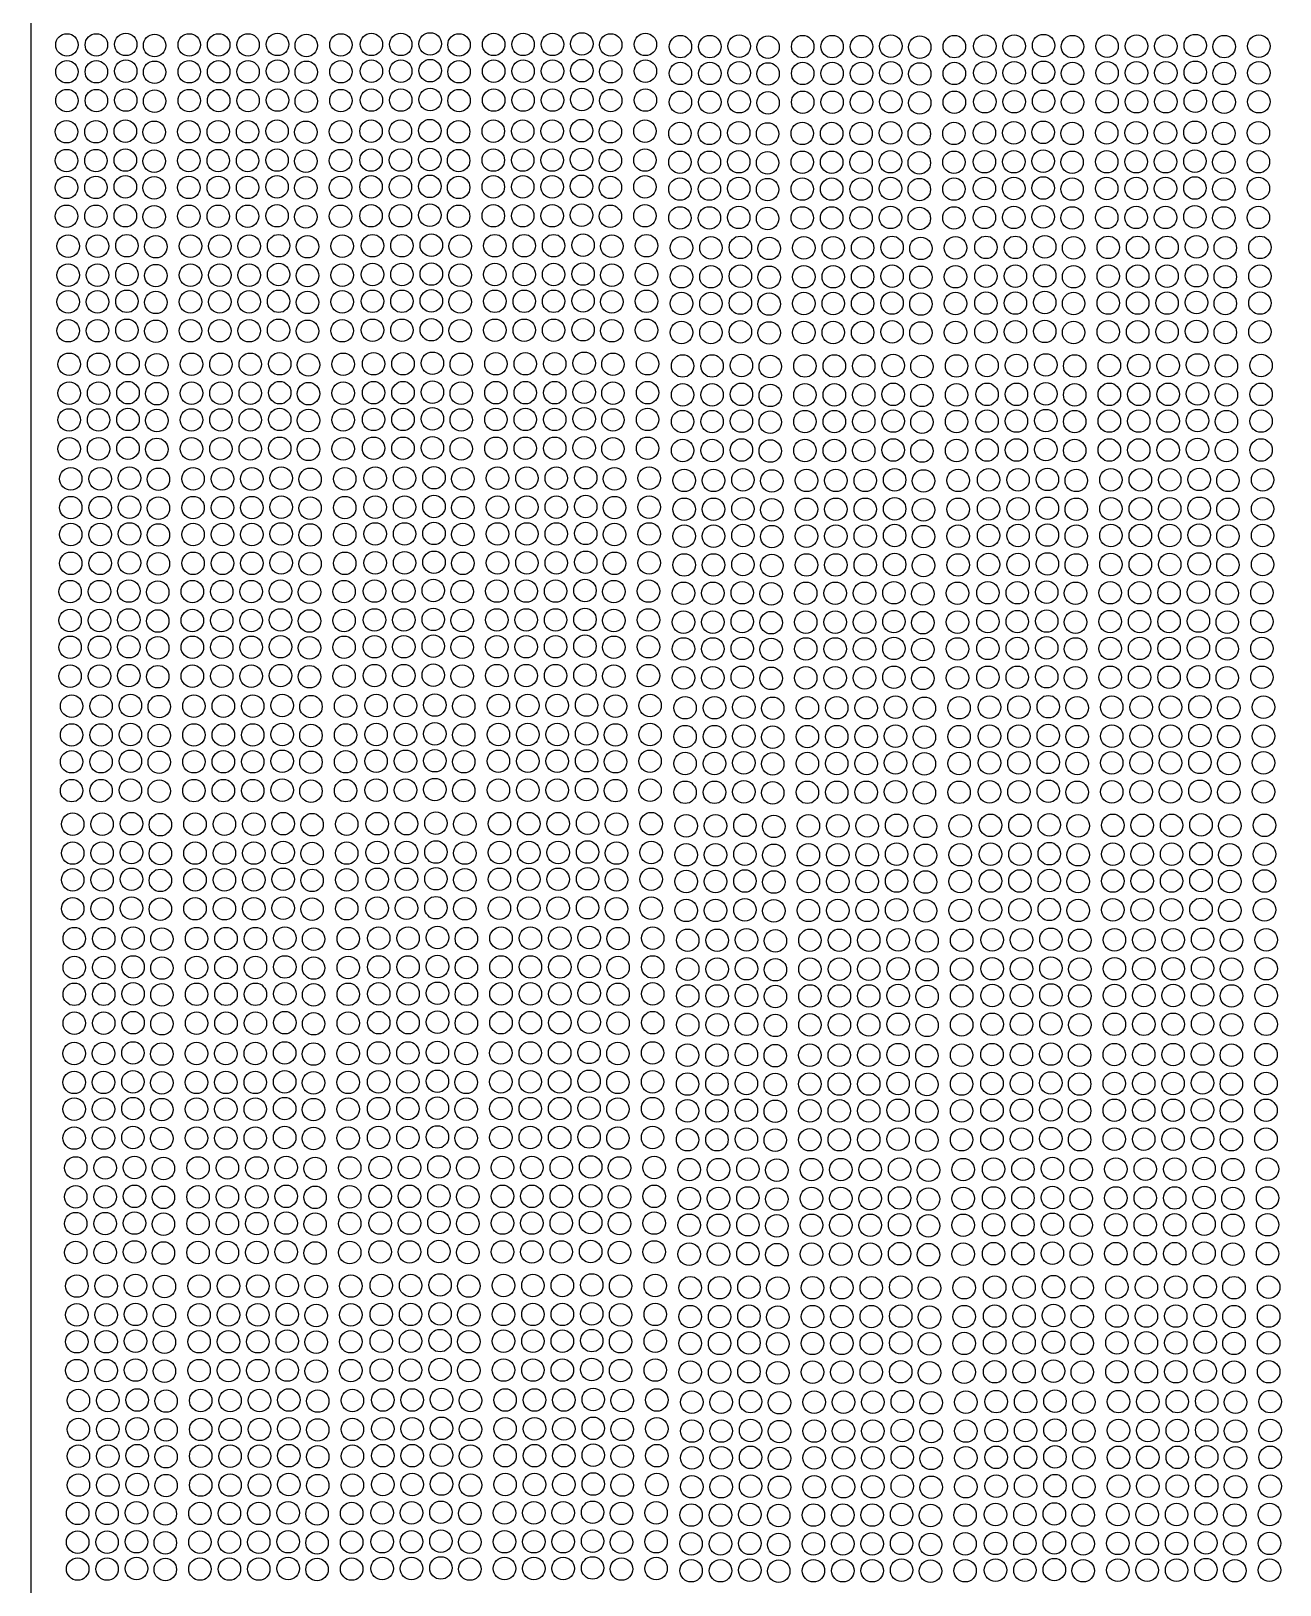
# Model space of a CAD drawing. Header units: millimetres. Extents: x 214 to 707, y -205 to 78.
# Drawn here: x 339 to 360.12, y -32.64 to -6.38 of the extents above; entities that cross this region are included whole.
import ezdxf

# ---------------------------------------------------------------- set-up
doc = ezdxf.new("R2010")
doc.units = ezdxf.units.MM
doc.layers.get('0').update_dxf_attribs({"linetype": 'CONTINUOUS', "lineweight": 25})

msp = doc.modelspace()

# ---------------------------------------------------------------- linework, layer by layer
msp.add_lwpolyline([(339.001, 8.122), (391.988, 8.122), (391.988, -52.987), (339.001, -52.987)], close=True)
for centre in [(339.608, -6.617), (340.105, -6.617), (340.602, -6.608), (341.09, -6.626), (341.676, -6.617), (342.173, -6.617), (342.67, -6.617), (343.167, -6.608), (343.655, -6.626), (344.24, -6.617), (344.755, -6.608), (345.252, -6.608), (345.749, -6.6), (346.237, -6.617), (346.823, -6.608), (347.32, -6.608), (347.817, -6.608), (348.314, -6.6), (348.802, -6.617), (349.388, -6.608), (349.98, -6.646), (350.477, -6.646), (350.974, -6.637), (351.462, -6.654), (352.048, -6.646), (352.545, -6.646), (353.042, -6.646), (353.539, -6.637), (354.027, -6.654), (354.612, -6.646), (355.127, -6.637), (355.624, -6.637), (356.121, -6.628), (356.609, -6.646), (357.195, -6.637), (357.692, -6.637), (358.189, -6.637), (358.686, -6.628), (359.174, -6.646), (359.76, -6.637), (339.608, -7.07), (340.105, -7.07), (340.602, -7.061), (341.09, -7.079), (341.676, -7.07), (342.173, -7.07), (342.67, -7.07), (343.167, -7.061), (343.655, -7.079), (344.24, -7.07), (344.755, -7.061), (345.252, -7.061), (345.749, -7.052), (346.237, -7.07), (346.823, -7.061), (347.32, -7.061), (347.817, -7.061), (348.314, -7.052), (348.802, -7.07), (349.388, -7.061), (349.98, -7.098), (350.477, -7.098), (350.974, -7.089), (351.462, -7.107), (352.048, -7.098), (352.545, -7.098), (353.042, -7.098), (353.539, -7.089), (354.027, -7.107), (354.612, -7.098), (355.127, -7.089), (355.624, -7.089), (356.121, -7.08), (356.609, -7.098), (357.195, -7.089), (357.692, -7.089), (358.189, -7.089), (358.686, -7.08), (359.174, -7.098), (359.76, -7.089), (345.749, -7.54), (348.314, -7.54), (339.608, -7.558), (340.105, -7.558), (340.602, -7.549), (341.09, -7.567), (341.676, -7.558), (342.173, -7.558), (342.67, -7.558), (343.167, -7.549), (343.655, -7.567), (344.24, -7.558), (344.755, -7.549), (345.252, -7.549), (346.237, -7.558), (346.823, -7.549), (347.32, -7.549), (347.817, -7.549), (348.802, -7.558), (349.388, -7.549), (349.98, -7.586), (350.477, -7.586), (350.974, -7.577), (351.462, -7.595), (352.048, -7.586), (352.545, -7.586), (353.042, -7.586), (353.539, -7.577), (354.027, -7.595), (354.612, -7.586), (355.127, -7.577), (355.624, -7.577), (356.121, -7.569), (356.609, -7.586), (357.195, -7.577), (357.692, -7.577), (358.189, -7.577), (358.686, -7.569), (359.174, -7.586), (359.76, -7.577), (345.743, -8.066), (348.308, -8.066), (339.601, -8.084), (340.098, -8.084), (340.595, -8.075), (341.083, -8.093), (341.669, -8.084), (342.166, -8.084), (342.663, -8.084), (343.16, -8.075), (343.648, -8.093), (344.234, -8.084), (344.749, -8.075), (345.246, -8.075), (346.231, -8.084), (346.817, -8.075), (347.314, -8.075), (347.811, -8.075), (348.796, -8.084), (349.381, -8.075), (349.973, -8.112), (350.47, -8.112), (350.967, -8.103), (351.455, -8.121), (352.041, -8.112), (352.538, -8.112), (353.035, -8.112), (353.532, -8.103), (354.02, -8.121), (354.606, -8.112), (355.121, -8.103), (355.618, -8.103), (356.115, -8.094), (356.603, -8.112), (357.189, -8.103), (357.686, -8.103), (358.183, -8.103), (358.68, -8.094), (359.168, -8.112), (359.753, -8.103), (339.601, -8.572), (340.098, -8.572), (340.595, -8.563), (341.083, -8.581), (341.669, -8.572), (342.166, -8.572), (342.663, -8.572), (343.16, -8.563), (343.648, -8.581), (344.234, -8.572), (344.749, -8.563), (345.246, -8.563), (345.743, -8.554), (346.231, -8.572), (346.817, -8.563), (347.314, -8.563), (347.811, -8.563), (348.308, -8.554), (348.796, -8.572), (349.381, -8.563), (350.967, -8.591), (353.532, -8.591), (355.121, -8.591), (355.618, -8.591), (356.115, -8.582), (357.189, -8.591), (357.686, -8.591), (358.183, -8.591), (358.68, -8.582), (359.753, -8.591), (349.973, -8.6), (350.47, -8.6), (351.455, -8.609), (352.041, -8.6), (352.538, -8.6), (353.035, -8.6), (354.02, -8.609), (354.606, -8.6), (356.603, -8.6), (359.168, -8.6), (339.601, -9.025), (340.098, -9.025), (340.595, -9.016), (341.083, -9.033), (341.669, -9.025), (342.166, -9.025), (342.663, -9.025), (343.16, -9.016), (343.648, -9.033), (344.234, -9.025), (344.749, -9.016), (345.246, -9.016), (345.743, -9.007), (346.231, -9.025), (346.817, -9.016), (347.314, -9.016), (347.811, -9.016), (348.308, -9.007), (348.796, -9.025), (349.381, -9.016), (349.973, -9.053), (350.47, -9.053), (350.967, -9.044), (351.455, -9.062), (352.041, -9.053), (352.538, -9.053), (353.035, -9.053), (353.532, -9.044), (354.02, -9.062), (354.606, -9.053), (355.121, -9.044), (355.618, -9.044), (356.115, -9.035), (356.603, -9.053), (357.189, -9.044), (357.686, -9.044), (358.183, -9.044), (358.68, -9.035), (359.168, -9.053), (359.753, -9.044), (339.601, -9.513), (340.098, -9.513), (340.595, -9.504), (341.083, -9.522), (341.669, -9.513), (342.166, -9.513), (342.663, -9.513), (343.16, -9.504), (343.648, -9.522), (344.234, -9.513), (344.749, -9.504), (345.246, -9.504), (345.743, -9.495), (346.231, -9.513), (346.817, -9.504), (347.314, -9.504), (347.811, -9.504), (348.308, -9.495), (348.796, -9.513), (349.381, -9.504), (349.973, -9.541), (350.47, -9.541), (350.967, -9.532), (351.455, -9.55), (352.041, -9.541), (352.538, -9.541), (353.035, -9.541), (353.532, -9.532), (354.02, -9.55), (354.606, -9.541), (355.121, -9.532), (355.618, -9.532), (356.115, -9.523), (356.603, -9.541), (357.189, -9.532), (357.686, -9.532), (358.183, -9.532), (358.68, -9.523), (359.168, -9.541), (359.753, -9.532), (339.628, -10.019), (340.125, -10.019), (340.622, -10.01), (341.11, -10.027), (341.696, -10.019), (342.193, -10.019), (342.69, -10.019), (343.187, -10.01), (343.675, -10.027), (344.261, -10.019), (344.775, -10.01), (345.272, -10.01), (345.769, -10.001), (346.257, -10.019), (346.843, -10.01), (347.34, -10.01), (347.837, -10.01), (348.334, -10.001), (348.822, -10.019), (349.408, -10.01), (350, -10.047), (350.497, -10.047), (350.994, -10.038), (351.482, -10.056), (352.068, -10.047), (352.565, -10.047), (353.062, -10.047), (353.559, -10.038), (354.047, -10.056), (354.633, -10.047), (355.147, -10.038), (355.644, -10.038), (356.141, -10.029), (356.629, -10.047), (357.215, -10.038), (357.712, -10.038), (358.209, -10.038), (358.706, -10.029), (359.194, -10.047), (359.78, -10.038), (339.628, -10.507), (340.125, -10.507), (340.622, -10.498), (341.11, -10.516), (341.696, -10.507), (342.193, -10.507), (342.69, -10.507), (343.187, -10.498), (343.675, -10.516), (344.261, -10.507), (344.775, -10.498), (345.272, -10.498), (345.769, -10.489), (346.257, -10.507), (346.843, -10.498), (347.34, -10.498), (347.837, -10.498), (348.334, -10.489), (348.822, -10.507), (349.408, -10.498), (350, -10.535), (350.497, -10.535), (350.994, -10.526), (351.482, -10.544), (352.068, -10.535), (352.565, -10.535), (353.062, -10.535), (353.559, -10.526), (354.047, -10.544), (354.633, -10.535), (355.147, -10.526), (355.644, -10.526), (356.141, -10.517), (356.629, -10.535), (357.215, -10.526), (357.712, -10.526), (358.209, -10.526), (358.706, -10.517), (359.194, -10.535), (359.78, -10.526), (340.622, -10.95), (343.187, -10.95), (344.775, -10.95), (345.272, -10.95), (345.769, -10.942), (346.843, -10.95), (347.34, -10.95), (347.837, -10.95), (348.334, -10.942), (349.408, -10.95), (339.628, -10.959), (340.125, -10.959), (341.11, -10.968), (341.696, -10.959), (342.193, -10.959), (342.69, -10.959), (343.675, -10.968), (344.261, -10.959), (346.257, -10.959), (348.822, -10.959), (350, -10.987), (350.497, -10.987), (350.994, -10.979), (351.482, -10.996), (352.068, -10.987), (352.565, -10.987), (353.062, -10.987), (353.559, -10.979), (354.047, -10.996), (354.633, -10.987), (355.147, -10.979), (355.644, -10.979), (356.141, -10.97), (356.629, -10.987), (357.215, -10.979), (357.712, -10.979), (358.209, -10.979), (358.706, -10.97), (359.194, -10.987), (359.78, -10.979), (339.628, -11.447), (340.125, -11.447), (340.622, -11.439), (341.11, -11.456), (341.696, -11.447), (342.193, -11.447), (342.69, -11.447), (343.187, -11.439), (343.675, -11.456), (344.261, -11.447), (344.775, -11.439), (345.272, -11.439), (345.769, -11.43), (346.257, -11.447), (346.843, -11.439), (347.34, -11.439), (347.837, -11.439), (348.334, -11.43), (348.822, -11.447), (349.408, -11.439), (350, -11.476), (350.497, -11.476), (350.994, -11.467), (352.068, -11.476), (352.565, -11.476), (353.062, -11.476), (353.559, -11.467), (354.633, -11.476), (355.147, -11.467), (355.644, -11.467), (356.141, -11.458), (356.629, -11.476), (357.215, -11.467), (357.712, -11.467), (358.209, -11.467), (358.706, -11.458), (359.194, -11.476), (359.78, -11.467), (351.482, -11.484), (354.047, -11.484), (340.64, -12.005), (343.205, -12.005), (344.793, -12.005), (345.29, -12.005), (345.787, -11.997), (346.861, -12.005), (347.358, -12.005), (347.855, -12.005), (348.352, -11.997), (349.426, -12.005), (339.646, -12.014), (340.143, -12.014), (341.128, -12.023), (341.714, -12.014), (342.211, -12.014), (342.708, -12.014), (343.693, -12.023), (344.278, -12.014), (346.275, -12.014), (348.84, -12.014), (350.018, -12.043), (350.515, -12.043), (351.012, -12.034), (351.5, -12.051), (352.086, -12.043), (352.583, -12.043), (353.08, -12.043), (353.577, -12.034), (354.065, -12.051), (354.65, -12.043), (355.165, -12.034), (355.662, -12.034), (356.159, -12.025), (356.647, -12.043), (357.233, -12.034), (357.73, -12.034), (358.227, -12.034), (358.724, -12.025), (359.212, -12.043), (359.798, -12.034), (339.646, -12.502), (340.143, -12.502), (340.64, -12.494), (341.128, -12.511), (341.714, -12.502), (342.211, -12.502), (342.708, -12.502), (343.205, -12.494), (343.693, -12.511), (344.278, -12.502), (344.793, -12.494), (345.29, -12.494), (345.787, -12.485), (346.275, -12.502), (346.861, -12.494), (347.358, -12.494), (347.855, -12.494), (348.352, -12.485), (348.84, -12.502), (349.426, -12.494), (350.018, -12.531), (350.515, -12.531), (351.012, -12.522), (352.086, -12.531), (352.583, -12.531), (353.08, -12.531), (353.577, -12.522), (354.65, -12.531), (355.165, -12.522), (355.662, -12.522), (356.159, -12.513), (356.647, -12.531), (357.233, -12.522), (357.73, -12.522), (358.227, -12.522), (358.724, -12.513), (359.212, -12.531), (359.798, -12.522), (351.5, -12.54), (354.065, -12.54), (339.646, -12.955), (340.143, -12.955), (340.64, -12.946), (341.128, -12.964), (341.714, -12.955), (342.211, -12.955), (342.708, -12.955), (343.205, -12.946), (343.693, -12.964), (344.278, -12.955), (344.793, -12.946), (345.29, -12.946), (345.787, -12.937), (346.275, -12.955), (346.861, -12.946), (347.358, -12.946), (347.855, -12.946), (348.352, -12.937), (348.84, -12.955), (349.426, -12.946), (350.018, -12.983), (350.515, -12.983), (351.012, -12.974), (351.5, -12.992), (352.086, -12.983), (352.583, -12.983), (353.08, -12.983), (353.577, -12.974), (354.065, -12.992), (354.65, -12.983), (355.165, -12.974), (355.662, -12.974), (356.159, -12.966), (356.647, -12.983), (357.233, -12.974), (357.73, -12.974), (358.227, -12.974), (358.724, -12.966), (359.212, -12.983), (359.798, -12.974), (339.646, -13.443), (340.143, -13.443), (340.64, -13.434), (341.128, -13.452), (341.714, -13.443), (342.211, -13.443), (342.708, -13.443), (343.205, -13.434), (343.693, -13.452), (344.278, -13.443), (344.793, -13.434), (345.29, -13.434), (345.787, -13.425), (346.275, -13.443), (346.861, -13.434), (347.358, -13.434), (347.855, -13.434), (348.352, -13.425), (348.84, -13.443), (349.426, -13.434), (350.018, -13.471), (350.515, -13.471), (351.012, -13.463), (351.5, -13.48), (352.086, -13.471), (352.583, -13.471), (353.08, -13.471), (353.577, -13.463), (354.065, -13.48), (354.65, -13.471), (355.165, -13.463), (355.662, -13.463), (356.159, -13.454), (356.647, -13.471), (357.233, -13.463), (357.73, -13.463), (358.227, -13.463), (358.724, -13.454), (359.212, -13.471), (359.798, -13.463), (339.672, -13.949), (340.169, -13.949), (340.666, -13.94), (341.154, -13.958), (341.74, -13.949), (342.237, -13.949), (342.734, -13.949), (343.231, -13.94), (343.719, -13.958), (344.305, -13.949), (344.82, -13.94), (345.317, -13.94), (345.814, -13.931), (346.302, -13.949), (346.888, -13.94), (347.385, -13.94), (347.882, -13.94), (348.379, -13.931), (348.867, -13.949), (349.453, -13.94), (350.044, -13.977), (350.541, -13.977), (351.038, -13.968), (351.526, -13.986), (352.112, -13.977), (352.609, -13.977), (353.106, -13.977), (353.603, -13.968), (354.091, -13.986), (354.677, -13.977), (355.192, -13.968), (355.689, -13.968), (356.186, -13.96), (356.674, -13.977), (357.26, -13.968), (357.757, -13.968), (358.254, -13.968), (358.751, -13.96), (359.239, -13.977), (359.825, -13.968), (339.672, -14.437), (340.169, -14.437), (340.666, -14.428), (341.154, -14.446), (341.74, -14.437), (342.237, -14.437), (342.734, -14.437), (343.231, -14.428), (343.719, -14.446), (344.305, -14.437), (344.82, -14.428), (345.317, -14.428), (345.814, -14.419), (346.302, -14.437), (346.888, -14.428), (347.385, -14.428), (347.882, -14.428), (348.379, -14.419), (348.867, -14.437), (349.453, -14.428), (350.044, -14.465), (350.541, -14.465), (351.038, -14.457), (351.526, -14.474), (352.112, -14.465), (352.609, -14.465), (353.106, -14.465), (353.603, -14.457), (354.091, -14.474), (354.677, -14.465), (355.192, -14.457), (355.689, -14.457), (356.186, -14.448), (356.674, -14.465), (357.26, -14.457), (357.757, -14.457), (358.254, -14.457), (358.751, -14.448), (359.239, -14.465), (359.825, -14.457), (339.672, -14.89), (340.169, -14.89), (340.666, -14.881), (341.74, -14.89), (342.237, -14.89), (342.734, -14.89), (343.231, -14.881), (344.305, -14.89), (344.82, -14.881), (345.317, -14.881), (345.814, -14.872), (346.302, -14.89), (346.888, -14.881), (347.385, -14.881), (347.882, -14.881), (348.379, -14.872), (348.867, -14.89), (349.453, -14.881), (341.154, -14.899), (343.719, -14.899), (350.044, -14.918), (350.541, -14.918), (351.038, -14.909), (351.526, -14.927), (352.112, -14.918), (352.609, -14.918), (353.106, -14.918), (353.603, -14.909), (354.091, -14.927), (354.677, -14.918), (355.192, -14.909), (355.689, -14.909), (356.186, -14.9), (356.674, -14.918), (357.26, -14.909), (357.757, -14.909), (358.254, -14.909), (358.751, -14.9), (359.239, -14.918), (359.825, -14.909), (339.672, -15.378), (340.169, -15.378), (340.666, -15.369), (341.154, -15.387), (341.74, -15.378), (342.237, -15.378), (342.734, -15.378), (343.231, -15.369), (343.719, -15.387), (344.305, -15.378), (344.82, -15.369), (345.317, -15.369), (345.814, -15.36), (346.302, -15.378), (346.888, -15.369), (347.385, -15.369), (347.882, -15.369), (348.379, -15.36), (348.867, -15.378), (349.453, -15.369), (350.044, -15.406), (350.541, -15.406), (351.038, -15.397), (351.526, -15.415), (352.112, -15.406), (352.609, -15.406), (353.106, -15.406), (353.603, -15.397), (354.091, -15.415), (354.677, -15.406), (355.192, -15.397), (355.689, -15.397), (356.186, -15.388), (356.674, -15.406), (357.26, -15.397), (357.757, -15.397), (358.254, -15.397), (358.751, -15.388), (359.239, -15.406), (359.825, -15.397), (339.661, -15.856), (340.158, -15.856), (340.655, -15.847), (341.143, -15.865), (341.728, -15.856), (342.225, -15.856), (342.722, -15.856), (343.219, -15.847), (343.708, -15.865), (344.293, -15.856), (344.808, -15.847), (345.305, -15.847), (345.802, -15.838), (346.29, -15.856), (346.876, -15.847), (347.373, -15.847), (347.87, -15.847), (348.367, -15.838), (348.855, -15.856), (349.441, -15.847), (350.032, -15.884), (350.529, -15.884), (351.026, -15.875), (351.515, -15.893), (352.1, -15.884), (352.597, -15.884), (353.094, -15.884), (353.591, -15.875), (354.079, -15.893), (354.665, -15.884), (355.18, -15.875), (355.677, -15.875), (356.174, -15.866), (356.662, -15.884), (357.248, -15.875), (357.745, -15.875), (358.242, -15.875), (358.739, -15.866), (359.227, -15.884), (359.813, -15.875), (339.661, -16.344), (340.158, -16.344), (340.655, -16.335), (341.143, -16.353), (341.728, -16.344), (342.225, -16.344), (342.722, -16.344), (343.219, -16.335), (343.708, -16.353), (344.293, -16.344), (344.808, -16.335), (345.305, -16.335), (345.802, -16.326), (346.29, -16.344), (346.876, -16.335), (347.373, -16.335), (347.87, -16.335), (348.367, -16.326), (348.855, -16.344), (349.441, -16.335), (350.032, -16.372), (350.529, -16.372), (351.026, -16.363), (351.515, -16.381), (352.1, -16.372), (352.597, -16.372), (353.094, -16.372), (353.591, -16.363), (354.079, -16.381), (354.665, -16.372), (355.18, -16.363), (355.677, -16.363), (356.174, -16.354), (356.662, -16.372), (357.248, -16.363), (357.745, -16.363), (358.242, -16.363), (358.739, -16.354), (359.227, -16.372), (359.813, -16.363), (339.661, -16.797), (340.158, -16.797), (340.655, -16.788), (341.143, -16.806), (341.728, -16.797), (342.225, -16.797), (342.722, -16.797), (343.219, -16.788), (343.708, -16.806), (344.293, -16.797), (344.808, -16.788), (345.305, -16.788), (345.802, -16.779), (346.29, -16.797), (346.876, -16.788), (347.373, -16.788), (347.87, -16.788), (348.367, -16.779), (348.855, -16.797), (349.441, -16.788), (350.032, -16.825), (350.529, -16.825), (351.026, -16.816), (351.515, -16.834), (352.1, -16.825), (352.597, -16.825), (353.094, -16.825), (353.591, -16.816), (354.079, -16.834), (354.665, -16.825), (355.18, -16.816), (355.677, -16.816), (356.174, -16.807), (356.662, -16.825), (357.248, -16.816), (357.745, -16.816), (358.242, -16.816), (358.739, -16.807), (359.227, -16.825), (359.813, -16.816), (339.661, -17.285), (340.158, -17.285), (340.655, -17.276), (341.143, -17.294), (341.728, -17.285), (342.225, -17.285), (342.722, -17.285), (343.219, -17.276), (343.708, -17.294), (344.293, -17.285), (344.808, -17.276), (345.305, -17.276), (345.802, -17.267), (346.29, -17.285), (346.876, -17.276), (347.373, -17.276), (347.87, -17.276), (348.367, -17.267), (348.855, -17.285), (349.441, -17.276), (350.032, -17.313), (350.529, -17.313), (351.026, -17.304), (351.515, -17.322), (352.1, -17.313), (352.597, -17.313), (353.094, -17.313), (353.591, -17.304), (354.079, -17.322), (354.665, -17.313), (355.18, -17.304), (355.677, -17.304), (356.174, -17.295), (356.662, -17.313), (357.248, -17.304), (357.745, -17.304), (358.242, -17.304), (358.739, -17.295), (359.227, -17.313), (359.813, -17.304), (340.681, -17.782), (343.246, -17.782), (344.835, -17.782), (345.332, -17.782), (345.829, -17.773), (346.903, -17.782), (347.4, -17.782), (347.897, -17.782), (348.394, -17.773), (349.467, -17.782), (339.687, -17.791), (340.184, -17.791), (341.169, -17.8), (341.755, -17.791), (342.252, -17.791), (342.749, -17.791), (343.734, -17.8), (344.32, -17.791), (346.317, -17.791), (348.882, -17.791), (350.059, -17.819), (350.556, -17.819), (351.053, -17.81), (351.541, -17.828), (352.127, -17.819), (352.624, -17.819), (353.121, -17.819), (353.618, -17.81), (354.106, -17.828), (354.692, -17.819), (355.207, -17.81), (355.704, -17.81), (356.201, -17.801), (356.689, -17.819), (357.274, -17.81), (357.771, -17.81), (358.268, -17.81), (358.765, -17.801), (359.254, -17.819), (359.839, -17.81), (339.687, -18.279), (340.184, -18.279), (340.681, -18.27), (341.169, -18.288), (341.755, -18.279), (342.252, -18.279), (342.749, -18.279), (343.246, -18.27), (343.734, -18.288), (344.32, -18.279), (344.835, -18.27), (345.332, -18.27), (345.829, -18.261), (346.317, -18.279), (346.903, -18.27), (347.4, -18.27), (347.897, -18.27), (348.394, -18.261), (348.882, -18.279), (349.467, -18.27), (350.059, -18.307), (350.556, -18.307), (351.053, -18.298), (352.127, -18.307), (352.624, -18.307), (353.121, -18.307), (353.618, -18.298), (354.692, -18.307), (355.207, -18.298), (355.704, -18.298), (356.201, -18.289), (356.689, -18.307), (357.274, -18.298), (357.771, -18.298), (358.268, -18.298), (358.765, -18.289), (359.254, -18.307), (359.839, -18.298), (351.541, -18.316), (354.106, -18.316), (339.687, -18.731), (340.184, -18.731), (340.681, -18.723), (341.169, -18.74), (341.755, -18.731), (342.252, -18.731), (342.749, -18.731), (343.246, -18.723), (343.734, -18.74), (344.32, -18.731), (344.835, -18.723), (345.332, -18.723), (345.829, -18.714), (346.317, -18.731), (346.903, -18.723), (347.4, -18.723), (347.897, -18.723), (348.394, -18.714), (348.882, -18.731), (349.467, -18.723), (350.059, -18.76), (350.556, -18.76), (351.053, -18.751), (351.541, -18.768), (352.127, -18.76), (352.624, -18.76), (353.121, -18.76), (353.618, -18.751), (354.106, -18.768), (354.692, -18.76), (355.207, -18.751), (355.704, -18.751), (356.201, -18.742), (356.689, -18.76), (357.274, -18.751), (357.771, -18.751), (358.268, -18.751), (358.765, -18.742), (359.254, -18.76), (359.839, -18.751), (339.687, -19.22), (340.184, -19.22), (340.681, -19.211), (341.169, -19.228), (341.755, -19.22), (342.252, -19.22), (342.749, -19.22), (343.246, -19.211), (343.734, -19.228), (344.32, -19.22), (344.835, -19.211), (345.332, -19.211), (345.829, -19.202), (346.317, -19.22), (346.903, -19.211), (347.4, -19.211), (347.897, -19.211), (348.394, -19.202), (348.882, -19.22), (349.467, -19.211), (350.059, -19.248), (350.556, -19.248), (351.053, -19.239), (351.541, -19.257), (352.127, -19.248), (352.624, -19.248), (353.121, -19.248), (353.618, -19.239), (354.106, -19.257), (354.692, -19.248), (355.207, -19.239), (355.704, -19.239), (356.201, -19.23), (356.689, -19.248), (357.274, -19.239), (357.771, -19.239), (358.268, -19.239), (358.765, -19.23), (359.254, -19.248), (359.839, -19.239), (339.705, -19.786), (340.202, -19.786), (340.699, -19.778), (341.187, -19.795), (341.773, -19.786), (342.27, -19.786), (342.767, -19.786), (343.264, -19.778), (343.752, -19.795), (344.338, -19.786), (344.853, -19.778), (345.35, -19.778), (345.847, -19.769), (346.335, -19.786), (346.92, -19.778), (347.417, -19.778), (347.914, -19.778), (348.411, -19.769), (348.9, -19.786), (349.485, -19.778), (350.077, -19.815), (350.574, -19.815), (351.071, -19.806), (351.559, -19.824), (352.145, -19.815), (352.642, -19.815), (353.139, -19.815), (353.636, -19.806), (354.124, -19.824), (354.71, -19.815), (355.224, -19.806), (355.721, -19.806), (356.218, -19.797), (356.707, -19.815), (357.292, -19.806), (357.789, -19.806), (358.286, -19.806), (358.783, -19.797), (359.271, -19.815), (359.857, -19.806), (339.705, -20.275), (340.202, -20.275), (340.699, -20.266), (341.187, -20.283), (341.773, -20.275), (342.27, -20.275), (342.767, -20.275), (343.264, -20.266), (343.752, -20.283), (344.338, -20.275), (344.853, -20.266), (345.35, -20.266), (345.847, -20.257), (346.335, -20.275), (346.92, -20.266), (347.417, -20.266), (347.914, -20.266), (348.411, -20.257), (348.9, -20.275), (349.485, -20.266), (350.077, -20.303), (350.574, -20.303), (351.071, -20.294), (351.559, -20.312), (352.145, -20.303), (352.642, -20.303), (353.139, -20.303), (353.636, -20.294), (354.124, -20.312), (354.71, -20.303), (355.224, -20.294), (355.721, -20.294), (356.218, -20.285), (356.707, -20.303), (357.292, -20.294), (357.789, -20.294), (358.286, -20.294), (358.783, -20.285), (359.271, -20.303), (359.857, -20.294), (339.705, -20.727), (340.202, -20.727), (340.699, -20.718), (341.187, -20.736), (341.773, -20.727), (342.27, -20.727), (342.767, -20.727), (343.264, -20.718), (343.752, -20.736), (344.338, -20.727), (344.853, -20.718), (345.35, -20.718), (345.847, -20.709), (346.335, -20.727), (346.92, -20.718), (347.417, -20.718), (347.914, -20.718), (348.411, -20.709), (348.9, -20.727), (349.485, -20.718), (350.077, -20.755), (350.574, -20.755), (351.071, -20.747), (351.559, -20.764), (352.145, -20.755), (352.642, -20.755), (353.139, -20.755), (353.636, -20.747), (354.124, -20.764), (354.71, -20.755), (355.224, -20.747), (355.721, -20.747), (356.218, -20.738), (356.707, -20.755), (357.292, -20.747), (357.789, -20.747), (358.286, -20.747), (358.783, -20.738), (359.271, -20.755), (359.857, -20.747), (345.847, -21.198), (348.411, -21.198), (339.705, -21.215), (340.202, -21.215), (340.699, -21.206), (341.187, -21.224), (341.773, -21.215), (342.27, -21.215), (342.767, -21.215), (343.264, -21.206), (343.752, -21.224), (344.338, -21.215), (344.853, -21.206), (345.35, -21.206), (346.335, -21.215), (346.92, -21.206), (347.417, -21.206), (347.914, -21.206), (348.9, -21.215), (349.485, -21.206), (350.077, -21.244), (350.574, -21.244), (351.071, -21.235), (351.559, -21.252), (352.145, -21.244), (352.642, -21.244), (353.139, -21.244), (353.636, -21.235), (354.124, -21.252), (354.71, -21.244), (355.224, -21.235), (355.721, -21.235), (356.218, -21.226), (356.707, -21.244), (357.292, -21.235), (357.789, -21.235), (358.286, -21.235), (358.783, -21.226), (359.271, -21.244), (359.857, -21.235), (339.732, -21.721), (340.229, -21.721), (340.726, -21.712), (341.8, -21.721), (342.297, -21.721), (342.794, -21.721), (343.291, -21.712), (344.364, -21.721), (344.879, -21.712), (345.376, -21.712), (345.873, -21.703), (346.361, -21.721), (346.947, -21.712), (347.444, -21.712), (347.941, -21.712), (348.438, -21.703), (348.926, -21.721), (349.512, -21.712), (341.214, -21.73), (343.779, -21.73), (350.104, -21.749), (350.601, -21.749), (351.098, -21.741), (351.586, -21.758), (352.171, -21.749), (352.668, -21.749), (353.165, -21.749), (353.662, -21.741), (354.151, -21.758), (354.736, -21.749), (355.251, -21.741), (355.748, -21.741), (356.245, -21.732), (356.733, -21.749), (357.319, -21.741), (357.816, -21.741), (358.313, -21.741), (358.81, -21.732), (359.298, -21.749), (359.884, -21.741), (339.732, -22.209), (340.229, -22.209), (340.726, -22.2), (341.214, -22.218), (341.8, -22.209), (342.297, -22.209), (342.794, -22.209), (343.291, -22.2), (343.779, -22.218), (344.364, -22.209), (344.879, -22.2), (345.376, -22.2), (345.873, -22.192), (346.361, -22.209), (346.947, -22.2), (347.444, -22.2), (347.941, -22.2), (348.438, -22.192), (348.926, -22.209), (349.512, -22.2), (350.104, -22.238), (350.601, -22.238), (351.098, -22.229), (351.586, -22.246), (352.171, -22.238), (352.668, -22.238), (353.165, -22.238), (353.662, -22.229), (354.151, -22.246), (354.736, -22.238), (355.251, -22.229), (355.748, -22.229), (356.245, -22.22), (356.733, -22.238), (357.319, -22.229), (357.816, -22.229), (358.313, -22.229), (358.81, -22.22), (359.298, -22.238), (359.884, -22.229), (339.732, -22.662), (340.229, -22.662), (340.726, -22.653), (341.214, -22.671), (341.8, -22.662), (342.297, -22.662), (342.794, -22.662), (343.291, -22.653), (343.779, -22.671), (344.364, -22.662), (344.879, -22.653), (345.376, -22.653), (345.873, -22.644), (346.361, -22.662), (346.947, -22.653), (347.444, -22.653), (347.941, -22.653), (348.438, -22.644), (348.926, -22.662), (349.512, -22.653), (350.104, -22.69), (350.601, -22.69), (351.098, -22.681), (351.586, -22.699), (352.171, -22.69), (352.668, -22.69), (353.165, -22.69), (353.662, -22.681), (354.151, -22.699), (354.736, -22.69), (355.251, -22.681), (355.748, -22.681), (356.245, -22.672), (356.733, -22.69), (357.319, -22.681), (357.816, -22.681), (358.313, -22.681), (358.81, -22.672), (359.298, -22.69), (359.884, -22.681), (339.732, -23.15), (340.229, -23.15), (340.726, -23.141), (341.214, -23.159), (341.8, -23.15), (342.297, -23.15), (342.794, -23.15), (343.291, -23.141), (343.779, -23.159), (344.364, -23.15), (344.879, -23.141), (345.376, -23.141), (345.873, -23.132), (346.361, -23.15), (346.947, -23.141), (347.444, -23.141), (347.941, -23.141), (348.438, -23.132), (348.926, -23.15), (349.512, -23.141), (350.104, -23.178), (350.601, -23.178), (351.098, -23.169), (351.586, -23.187), (352.171, -23.178), (352.668, -23.178), (353.165, -23.178), (353.662, -23.169), (354.151, -23.187), (354.736, -23.178), (355.251, -23.169), (355.748, -23.169), (356.245, -23.161), (356.733, -23.178), (357.319, -23.169), (357.816, -23.169), (358.313, -23.169), (358.81, -23.161), (359.298, -23.178), (359.884, -23.169), (339.73, -23.662), (340.227, -23.662), (340.724, -23.653), (341.212, -23.671), (341.798, -23.662), (342.295, -23.662), (342.792, -23.662), (343.289, -23.653), (343.777, -23.671), (344.363, -23.662), (344.877, -23.653), (345.374, -23.653), (345.871, -23.644), (346.359, -23.662), (346.945, -23.653), (347.442, -23.653), (347.939, -23.653), (348.436, -23.644), (348.924, -23.662), (349.51, -23.653), (350.102, -23.69), (350.599, -23.69), (351.096, -23.681), (351.584, -23.699), (352.17, -23.69), (352.667, -23.69), (353.164, -23.69), (353.661, -23.681), (354.149, -23.699), (354.735, -23.69), (355.249, -23.681), (355.746, -23.681), (356.243, -23.672), (356.731, -23.69), (357.317, -23.681), (357.814, -23.681), (358.311, -23.681), (358.808, -23.672), (359.296, -23.69), (359.882, -23.681), (339.73, -24.15), (340.227, -24.15), (340.724, -24.141), (341.212, -24.159), (341.798, -24.15), (342.295, -24.15), (342.792, -24.15), (343.289, -24.141), (343.777, -24.159), (344.363, -24.15), (344.877, -24.141), (345.374, -24.141), (345.871, -24.132), (346.359, -24.15), (346.945, -24.141), (347.442, -24.141), (347.939, -24.141), (348.436, -24.132), (348.924, -24.15), (349.51, -24.141), (350.102, -24.178), (350.599, -24.178), (351.096, -24.169), (351.584, -24.187), (352.17, -24.178), (352.667, -24.178), (353.164, -24.178), (353.661, -24.169), (354.149, -24.187), (354.735, -24.178), (355.249, -24.169), (355.746, -24.169), (356.243, -24.16), (356.731, -24.178), (357.317, -24.169), (357.814, -24.169), (358.311, -24.169), (358.808, -24.16), (359.296, -24.178), (359.882, -24.169), (339.73, -24.602), (340.227, -24.602), (340.724, -24.594), (341.212, -24.611), (341.798, -24.602), (342.295, -24.602), (342.792, -24.602), (343.289, -24.594), (343.777, -24.611), (344.363, -24.602), (344.877, -24.594), (345.374, -24.594), (345.871, -24.585), (346.359, -24.602), (346.945, -24.594), (347.442, -24.594), (347.939, -24.594), (348.436, -24.585), (348.924, -24.602), (349.51, -24.594), (350.102, -24.631), (350.599, -24.631), (351.096, -24.622), (351.584, -24.639), (352.17, -24.631), (352.667, -24.631), (353.164, -24.631), (353.661, -24.622), (354.149, -24.639), (354.735, -24.631), (355.249, -24.622), (355.746, -24.622), (356.243, -24.613), (356.731, -24.631), (357.317, -24.622), (357.814, -24.622), (358.311, -24.622), (358.808, -24.613), (359.296, -24.631), (359.882, -24.622), (339.73, -25.091), (340.227, -25.091), (340.724, -25.082), (341.212, -25.099), (341.798, -25.091), (342.295, -25.091), (342.792, -25.091), (343.289, -25.082), (343.777, -25.099), (344.363, -25.091), (344.877, -25.082), (345.374, -25.082), (345.871, -25.073), (346.359, -25.091), (346.945, -25.082), (347.442, -25.082), (347.939, -25.082), (348.436, -25.073), (348.924, -25.091), (349.51, -25.082), (350.102, -25.119), (350.599, -25.119), (351.096, -25.11), (351.584, -25.128), (352.17, -25.119), (352.667, -25.119), (353.164, -25.119), (353.661, -25.11), (354.149, -25.128), (354.735, -25.119), (355.249, -25.11), (355.746, -25.11), (356.243, -25.101), (356.731, -25.119), (357.317, -25.11), (357.814, -25.11), (358.311, -25.11), (358.808, -25.101), (359.296, -25.119), (359.882, -25.11), (339.756, -25.596), (340.253, -25.596), (340.75, -25.588), (341.239, -25.605), (341.824, -25.596), (342.321, -25.596), (342.818, -25.596), (343.315, -25.588), (343.803, -25.605), (344.389, -25.596), (344.904, -25.588), (345.401, -25.588), (345.898, -25.579), (346.386, -25.596), (346.972, -25.588), (347.469, -25.588), (347.966, -25.588), (348.463, -25.579), (348.951, -25.596), (349.537, -25.588), (350.128, -25.625), (350.625, -25.625), (351.122, -25.616), (351.611, -25.633), (352.196, -25.625), (352.693, -25.625), (353.19, -25.625), (353.687, -25.616), (354.175, -25.633), (354.761, -25.625), (355.276, -25.616), (355.773, -25.616), (356.27, -25.607), (356.758, -25.625), (357.344, -25.616), (357.841, -25.616), (358.338, -25.616), (358.835, -25.607), (359.323, -25.625), (359.909, -25.616), (339.756, -26.085), (340.253, -26.085), (340.75, -26.076), (341.239, -26.093), (341.824, -26.085), (342.321, -26.085), (342.818, -26.085), (343.315, -26.076), (343.803, -26.093), (344.389, -26.085), (344.904, -26.076), (345.401, -26.076), (345.898, -26.067), (346.386, -26.085), (346.972, -26.076), (347.469, -26.076), (347.966, -26.076), (348.463, -26.067), (348.951, -26.085), (349.537, -26.076), (350.128, -26.113), (350.625, -26.113), (351.122, -26.104), (351.611, -26.122), (352.196, -26.113), (352.693, -26.113), (353.19, -26.113), (353.687, -26.104), (354.175, -26.122), (354.761, -26.113), (355.276, -26.104), (355.773, -26.104), (356.27, -26.095), (356.758, -26.113), (357.344, -26.104), (357.841, -26.104), (358.338, -26.104), (358.835, -26.095), (359.323, -26.113), (359.909, -26.104), (339.756, -26.537), (340.253, -26.537), (340.75, -26.528), (341.239, -26.546), (341.824, -26.537), (342.321, -26.537), (342.818, -26.537), (343.315, -26.528), (343.803, -26.546), (344.389, -26.537), (344.904, -26.528), (345.401, -26.528), (345.898, -26.519), (346.386, -26.537), (346.972, -26.528), (347.469, -26.528), (347.966, -26.528), (348.463, -26.519), (348.951, -26.537), (349.537, -26.528), (350.128, -26.565), (350.625, -26.565), (351.122, -26.556), (351.611, -26.574), (352.196, -26.565), (352.693, -26.565), (353.19, -26.565), (353.687, -26.556), (354.175, -26.574), (354.761, -26.565), (355.276, -26.556), (355.773, -26.556), (356.27, -26.548), (356.758, -26.565), (357.344, -26.556), (357.841, -26.556), (358.338, -26.556), (358.835, -26.548), (359.323, -26.565), (359.909, -26.556), (339.756, -27.025), (340.253, -27.025), (340.75, -27.016), (341.239, -27.034), (341.824, -27.025), (342.321, -27.025), (342.818, -27.025), (343.315, -27.016), (343.803, -27.034), (344.389, -27.025), (344.904, -27.016), (345.401, -27.016), (345.898, -27.008), (346.386, -27.025), (346.972, -27.016), (347.469, -27.016), (347.966, -27.016), (348.463, -27.008), (348.951, -27.025), (349.537, -27.016), (350.128, -27.053), (350.625, -27.053), (351.122, -27.045), (351.611, -27.062), (352.196, -27.053), (352.693, -27.053), (353.19, -27.053), (353.687, -27.045), (354.175, -27.062), (354.761, -27.053), (355.276, -27.045), (355.773, -27.045), (356.27, -27.036), (356.758, -27.053), (357.344, -27.045), (357.841, -27.045), (358.338, -27.045), (358.835, -27.036), (359.323, -27.053), (359.909, -27.045), (339.774, -27.592), (340.271, -27.592), (340.768, -27.583), (341.256, -27.601), (341.842, -27.592), (342.339, -27.592), (342.836, -27.592), (343.333, -27.583), (343.821, -27.601), (344.407, -27.592), (344.922, -27.583), (345.419, -27.583), (345.916, -27.574), (346.404, -27.592), (346.99, -27.583), (347.487, -27.583), (347.984, -27.583), (348.481, -27.574), (348.969, -27.592), (349.555, -27.583), (350.146, -27.62), (350.643, -27.62), (351.14, -27.612), (351.628, -27.629), (352.214, -27.62), (352.711, -27.62), (353.208, -27.62), (353.705, -27.612), (354.193, -27.629), (354.779, -27.62), (355.294, -27.612), (355.791, -27.612), (356.288, -27.603), (356.776, -27.62), (357.362, -27.612), (357.859, -27.612), (358.356, -27.612), (358.853, -27.603), (359.341, -27.62), (359.927, -27.612), (339.774, -28.08), (340.271, -28.08), (340.768, -28.071), (341.256, -28.089), (341.842, -28.08), (342.339, -28.08), (342.836, -28.08), (343.333, -28.071), (343.821, -28.089), (344.407, -28.08), (344.922, -28.071), (345.419, -28.071), (345.916, -28.063), (346.404, -28.08), (346.99, -28.071), (347.487, -28.071), (347.984, -28.071), (348.481, -28.063), (348.969, -28.08), (349.555, -28.071), (350.146, -28.109), (350.643, -28.109), (351.14, -28.1), (351.628, -28.117), (352.214, -28.109), (352.711, -28.109), (353.208, -28.109), (353.705, -28.1), (354.193, -28.117), (354.779, -28.109), (355.294, -28.1), (355.791, -28.1), (356.288, -28.091), (356.776, -28.109), (357.362, -28.1), (357.859, -28.1), (358.356, -28.1), (358.853, -28.091), (359.341, -28.109), (359.927, -28.1), (339.774, -28.533), (340.271, -28.533), (340.768, -28.524), (341.256, -28.542), (341.842, -28.533), (342.339, -28.533), (342.836, -28.533), (343.333, -28.524), (343.821, -28.542), (344.407, -28.533), (344.922, -28.524), (345.419, -28.524), (345.916, -28.515), (346.404, -28.533), (346.99, -28.524), (347.487, -28.524), (347.984, -28.524), (348.481, -28.515), (348.969, -28.533), (349.555, -28.524), (356.288, -28.543), (358.853, -28.543), (350.146, -28.561), (350.643, -28.561), (351.14, -28.552), (351.628, -28.57), (352.214, -28.561), (352.711, -28.561), (353.208, -28.561), (353.705, -28.552), (354.193, -28.57), (354.779, -28.561), (355.294, -28.552), (355.791, -28.552), (356.776, -28.561), (357.362, -28.552), (357.859, -28.552), (358.356, -28.552), (359.341, -28.561), (359.927, -28.552), (339.774, -29.021), (340.271, -29.021), (340.768, -29.012), (341.256, -29.03), (341.842, -29.021), (342.339, -29.021), (342.836, -29.021), (343.333, -29.012), (343.821, -29.03), (344.407, -29.021), (344.922, -29.012), (345.419, -29.012), (345.916, -29.003), (346.404, -29.021), (346.99, -29.012), (347.487, -29.012), (347.984, -29.012), (348.481, -29.003), (348.969, -29.021), (349.555, -29.012), (350.146, -29.049), (350.643, -29.049), (351.14, -29.04), (351.628, -29.058), (352.214, -29.049), (352.711, -29.049), (353.208, -29.049), (353.705, -29.04), (354.193, -29.058), (354.779, -29.049), (355.294, -29.04), (355.791, -29.04), (356.288, -29.032), (356.776, -29.049), (357.362, -29.04), (357.859, -29.04), (358.356, -29.04), (358.853, -29.032), (359.341, -29.049), (359.927, -29.04), (339.801, -29.527), (340.298, -29.527), (340.795, -29.518), (341.283, -29.536), (341.869, -29.527), (342.366, -29.527), (342.863, -29.527), (343.36, -29.518), (343.848, -29.536), (344.434, -29.527), (344.948, -29.518), (345.445, -29.518), (345.942, -29.509), (346.431, -29.527), (347.016, -29.518), (347.513, -29.518), (348.01, -29.518), (348.507, -29.509), (348.995, -29.527), (349.581, -29.518), (350.173, -29.555), (350.67, -29.555), (351.167, -29.546), (351.655, -29.564), (352.241, -29.555), (352.738, -29.555), (353.235, -29.555), (353.732, -29.546), (354.22, -29.564), (354.806, -29.555), (355.32, -29.546), (355.817, -29.546), (356.314, -29.537), (356.803, -29.555), (357.388, -29.546), (357.885, -29.546), (358.382, -29.546), (358.879, -29.537), (359.367, -29.555), (359.953, -29.546), (339.801, -30.015), (340.298, -30.015), (340.795, -30.006), (341.283, -30.024), (341.869, -30.015), (342.366, -30.015), (342.863, -30.015), (343.36, -30.006), (343.848, -30.024), (344.434, -30.015), (344.948, -30.006), (345.445, -30.006), (345.942, -29.997), (346.431, -30.015), (347.016, -30.006), (347.513, -30.006), (348.01, -30.006), (348.507, -29.997), (348.995, -30.015), (349.581, -30.006), (350.173, -30.043), (350.67, -30.043), (351.167, -30.034), (351.655, -30.052), (352.241, -30.043), (352.738, -30.043), (353.235, -30.043), (353.732, -30.034), (354.22, -30.052), (354.806, -30.043), (355.32, -30.034), (355.817, -30.034), (356.314, -30.026), (356.803, -30.043), (357.388, -30.034), (357.885, -30.034), (358.382, -30.034), (358.879, -30.026), (359.367, -30.043), (359.953, -30.034), (339.801, -30.468), (340.298, -30.468), (340.795, -30.459), (341.283, -30.477), (341.869, -30.468), (342.366, -30.468), (342.863, -30.468), (343.36, -30.459), (343.848, -30.477), (344.434, -30.468), (344.948, -30.459), (345.445, -30.459), (345.942, -30.45), (346.431, -30.468), (347.016, -30.459), (347.513, -30.459), (348.01, -30.459), (348.507, -30.45), (348.995, -30.468), (349.581, -30.459), (350.173, -30.496), (350.67, -30.496), (351.167, -30.487), (351.655, -30.505), (352.241, -30.496), (352.738, -30.496), (353.235, -30.496), (353.732, -30.487), (354.22, -30.505), (354.806, -30.496), (355.32, -30.487), (355.817, -30.487), (356.314, -30.478), (356.803, -30.496), (357.388, -30.487), (357.885, -30.487), (358.382, -30.487), (358.879, -30.478), (359.367, -30.496), (359.953, -30.487), (339.801, -30.956), (340.298, -30.956), (340.795, -30.947), (341.283, -30.965), (341.869, -30.956), (342.366, -30.956), (342.863, -30.956), (343.36, -30.947), (343.848, -30.965), (344.434, -30.956), (344.948, -30.947), (345.445, -30.947), (345.942, -30.938), (346.431, -30.956), (347.016, -30.947), (347.513, -30.947), (348.01, -30.947), (348.507, -30.938), (348.995, -30.956), (349.581, -30.947), (350.173, -30.984), (350.67, -30.984), (351.167, -30.975), (351.655, -30.993), (352.241, -30.984), (352.738, -30.984), (353.235, -30.984), (353.732, -30.975), (354.22, -30.993), (354.806, -30.984), (355.32, -30.975), (355.817, -30.975), (356.314, -30.966), (356.803, -30.984), (357.388, -30.975), (357.885, -30.975), (358.382, -30.975), (358.879, -30.966), (359.367, -30.984), (359.953, -30.975), (339.789, -31.434), (340.286, -31.434), (340.783, -31.425), (341.857, -31.434), (342.354, -31.434), (342.851, -31.434), (343.348, -31.425), (344.422, -31.434), (344.937, -31.425), (345.434, -31.425), (345.931, -31.416), (346.419, -31.434), (347.005, -31.425), (347.502, -31.425), (347.999, -31.425), (348.496, -31.416), (348.984, -31.434), (349.569, -31.425), (341.271, -31.443), (343.836, -31.443), (350.161, -31.462), (350.658, -31.462), (351.155, -31.453), (351.643, -31.471), (352.229, -31.462), (352.726, -31.462), (353.223, -31.462), (353.72, -31.453), (354.208, -31.471), (354.794, -31.462), (355.309, -31.453), (355.806, -31.453), (356.303, -31.444), (356.791, -31.462), (357.376, -31.453), (357.873, -31.453), (358.37, -31.453), (358.867, -31.444), (359.356, -31.462), (359.941, -31.453), (339.789, -31.922), (340.286, -31.922), (340.783, -31.913), (341.271, -31.931), (341.857, -31.922), (342.354, -31.922), (342.851, -31.922), (343.348, -31.913), (343.836, -31.931), (344.422, -31.922), (344.937, -31.913), (345.434, -31.913), (345.931, -31.904), (346.419, -31.922), (347.005, -31.913), (347.502, -31.913), (347.999, -31.913), (348.496, -31.904), (348.984, -31.922), (349.569, -31.913), (350.161, -31.95), (350.658, -31.95), (351.155, -31.941), (351.643, -31.959), (352.229, -31.95), (352.726, -31.95), (353.223, -31.95), (353.72, -31.941), (354.208, -31.959), (354.794, -31.95), (355.309, -31.941), (355.806, -31.941), (356.303, -31.932), (356.791, -31.95), (357.376, -31.941), (357.873, -31.941), (358.37, -31.941), (358.867, -31.932), (359.356, -31.95), (359.941, -31.941), (339.789, -32.375), (340.286, -32.375), (340.783, -32.366), (341.271, -32.383), (341.857, -32.375), (342.354, -32.375), (342.851, -32.375), (343.348, -32.366), (343.836, -32.383), (344.422, -32.375), (344.937, -32.366), (345.434, -32.366), (345.931, -32.357), (346.419, -32.375), (347.005, -32.366), (347.502, -32.366), (347.999, -32.366), (348.496, -32.357), (348.984, -32.375), (349.569, -32.366), (350.161, -32.403), (350.658, -32.403), (351.155, -32.394), (351.643, -32.412), (352.229, -32.403), (352.726, -32.403), (353.223, -32.403), (353.72, -32.394), (354.208, -32.412), (354.794, -32.403), (355.309, -32.394), (355.806, -32.394), (356.303, -32.385), (356.791, -32.403), (357.376, -32.394), (357.873, -32.394), (358.37, -32.394), (358.867, -32.385), (359.356, -32.403), (359.941, -32.394)]:
    msp.add_circle(centre, 0.19)

doc.saveas('drawing.dxf')
